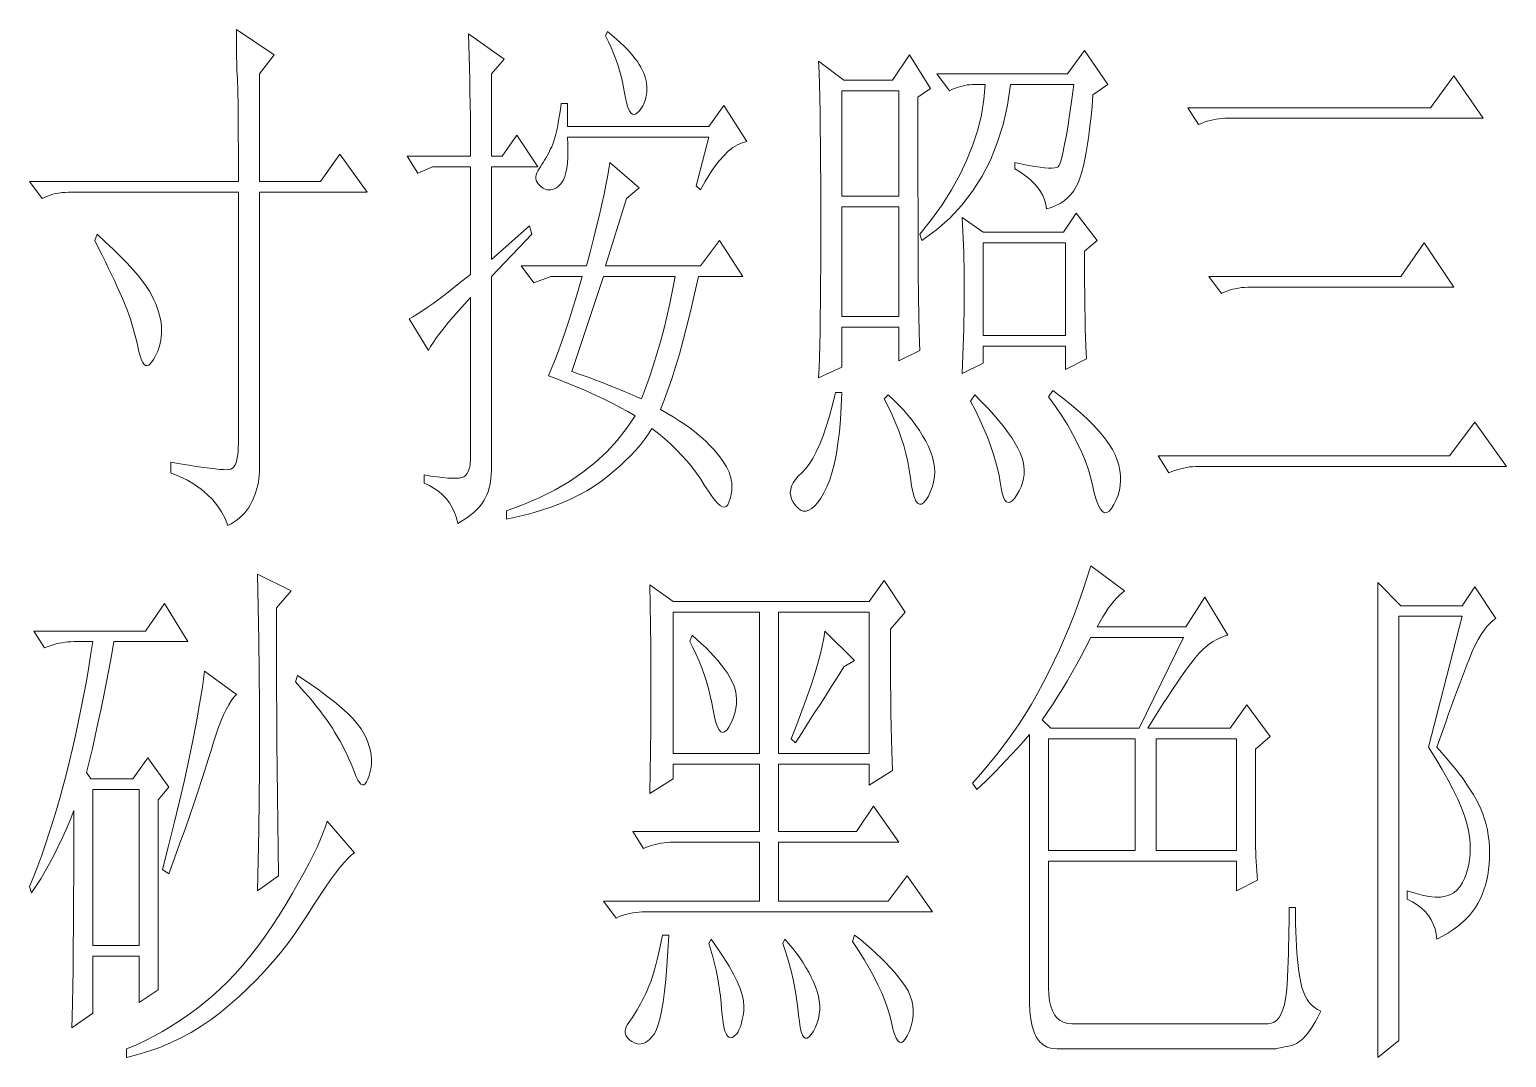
# Model space of a CAD drawing. Extents: x 20 to 415, y 10 to 290.
# Drawn here: x 182.97 to 202.97, y 36.32 to 50.23 of the extents above; entities that cross this region are included whole.
import ezdxf

# ---------------------------------------------------------------- set-up
doc = ezdxf.new("R2010")
doc.units = 0

msp = doc.modelspace()

# ---------------------------------------------------------------- linework, layer by layer
at = {"color": 7, "lineweight": 13}
for points in [[(184.883, 44.376), (184.883, 44.234), (184.999, 44.185), (185.106, 44.132), (185.204, 44.073), (185.294, 44.01), (185.376, 43.941), (185.449, 43.867), (185.513, 43.788), (185.569, 43.703), (185.616, 43.614), (185.654, 43.519), (185.699, 43.543), (185.741, 43.569), (185.78, 43.597), (185.817, 43.627), (185.851, 43.659), (185.882, 43.692), (185.911, 43.728), (185.938, 43.766), (185.962, 43.806), (185.983, 43.848), (186.002, 43.891), (186.019, 43.934), (186.034, 43.978), (186.047, 44.022), (186.058, 44.066), (186.067, 44.11), (186.074, 44.155), (186.079, 44.2), (186.082, 44.245), (186.083, 44.291), (186.083, 48.034), (187.54, 48.034), (187.169, 48.548), (186.911, 48.176), (186.083, 48.176), (186.083, 49.634), (186.283, 49.891), (185.769, 50.234), (185.769, 50.15), (185.769, 50.07), (185.77, 49.994), (185.771, 49.923), (185.772, 49.855), (185.774, 49.791), (185.776, 49.732), (185.778, 49.676), (185.78, 49.624), (185.783, 49.576), (185.786, 49.521), (185.788, 49.447), (185.79, 49.354), (185.792, 49.243), (185.794, 49.112), (185.795, 48.963), (185.796, 48.794), (185.797, 48.607), (185.797, 48.401), (185.797, 48.176), (182.969, 48.176), (183.14, 47.948), (183.175, 47.964), (183.211, 47.979), (183.248, 47.992), (183.286, 48.003), (183.326, 48.012), (183.366, 48.02), (183.408, 48.026), (183.451, 48.03), (183.495, 48.033), (183.54, 48.034), (185.797, 48.034), (185.797, 44.634), (185.796, 44.568), (185.792, 44.51), (185.786, 44.457), (185.777, 44.412), (185.765, 44.373), (185.751, 44.34), (185.734, 44.315), (185.715, 44.295), (185.693, 44.283), (185.669, 44.276), (185.638, 44.275), (185.596, 44.276), (185.544, 44.279), (185.481, 44.286), (185.408, 44.294), (185.324, 44.306), (185.23, 44.319), (185.125, 44.336), (185.009, 44.355)], [(190.797, 50.205), (190.769, 50.148), (190.807, 50.068), (190.843, 49.989), (190.876, 49.91), (190.906, 49.832), (190.933, 49.755), (190.957, 49.678), (190.979, 49.602), (190.997, 49.526), (191.013, 49.451), (191.026, 49.376), (191.038, 49.307), (191.051, 49.247), (191.065, 49.196), (191.081, 49.155), (191.097, 49.123), (191.115, 49.1), (191.134, 49.087), (191.154, 49.084), (191.175, 49.09), (191.197, 49.105), (191.219, 49.126), (191.239, 49.148), (191.257, 49.173), (191.273, 49.199), (191.286, 49.226), (191.298, 49.256), (191.308, 49.287), (191.316, 49.32), (191.322, 49.354), (191.326, 49.391), (191.327, 49.428), (191.326, 49.465), (191.323, 49.502), (191.317, 49.539), (191.308, 49.576), (191.297, 49.614), (191.283, 49.651), (191.266, 49.688), (191.247, 49.725), (191.226, 49.762), (191.201, 49.8), (191.172, 49.839), (191.139, 49.88), (191.102, 49.922), (191.061, 49.966), (191.017, 50.011), (190.968, 50.057), (190.915, 50.105), (190.858, 50.154)], [(189.226, 47.119), (189.226, 48.376), (189.854, 48.376), (189.569, 48.805), (189.369, 48.519), (189.226, 48.519), (189.226, 49.634), (189.397, 49.834), (188.911, 50.176), (188.917, 50.026), (188.922, 49.872), (188.926, 49.715), (188.93, 49.555), (188.933, 49.391), (188.936, 49.223), (188.938, 49.052), (188.939, 48.878), (188.94, 48.7), (188.94, 48.519), (188.083, 48.519), (188.226, 48.291), (188.426, 48.376), (188.94, 48.376), (188.94, 46.919), (188.824, 46.826), (188.715, 46.74), (188.613, 46.661), (188.52, 46.59), (188.433, 46.526), (188.354, 46.47), (188.282, 46.421), (188.218, 46.38), (188.161, 46.346), (188.111, 46.319), (188.369, 45.891), (188.4, 45.944), (188.437, 46.002), (188.48, 46.063), (188.529, 46.128), (188.583, 46.198), (188.643, 46.271), (188.709, 46.349), (188.78, 46.43), (188.857, 46.516), (188.94, 46.605), (188.94, 44.434), (188.939, 44.4), (188.937, 44.369), (188.934, 44.34), (188.929, 44.312), (188.922, 44.287), (188.914, 44.264), (188.905, 44.243), (188.894, 44.223), (188.882, 44.206), (188.869, 44.191), (188.85, 44.178), (188.824, 44.168), (188.788, 44.162), (188.745, 44.159), (188.694, 44.159), (188.634, 44.162), (188.566, 44.168), (188.489, 44.177), (188.404, 44.189), (188.311, 44.205), (188.311, 44.091), (188.383, 44.06), (188.449, 44.023), (188.509, 43.982), (188.563, 43.935), (188.611, 43.884), (188.654, 43.827), (188.691, 43.765), (188.723, 43.698), (188.749, 43.625), (188.769, 43.548), (188.818, 43.577), (188.865, 43.606), (188.909, 43.636), (188.949, 43.667), (188.986, 43.698), (189.021, 43.73), (189.052, 43.762), (189.079, 43.795), (189.104, 43.828), (189.126, 43.862), (189.145, 43.898), (189.162, 43.935), (189.177, 43.975), (189.19, 44.018), (189.201, 44.062), (189.21, 44.109), (189.217, 44.158), (189.222, 44.21), (189.225, 44.263), (189.226, 44.319), (189.226, 46.891), (189.769, 47.462), (189.74, 47.576)], [(193.654, 49.805), (193.66, 49.654), (193.665, 49.488), (193.669, 49.307), (193.673, 49.11), (193.676, 48.898), (193.678, 48.67), (193.68, 48.427), (193.682, 48.168), (193.683, 47.894), (193.683, 47.605), (193.683, 47.317), (193.682, 47.046), (193.68, 46.793), (193.678, 46.558), (193.676, 46.341), (193.673, 46.141), (193.669, 45.959), (193.665, 45.795), (193.66, 45.648), (193.654, 45.519), (193.969, 45.662), (193.969, 46.205), (194.74, 46.205), (194.74, 45.748), (195.026, 45.891), (195.02, 45.992), (195.016, 46.147), (195.011, 46.355), (195.008, 46.618), (195.004, 46.934), (195.002, 47.303), (195, 47.727), (194.998, 48.204), (194.997, 48.735), (194.997, 49.319), (195.169, 49.434), (194.883, 49.891), (194.654, 49.548), (193.997, 49.548)], [(196.254, 49.491), (197.111, 49.491), (197.084, 49.289), (197.057, 49.108), (197.032, 48.946), (197.009, 48.805), (196.986, 48.684), (196.966, 48.582), (196.947, 48.501), (196.929, 48.439), (196.912, 48.398), (196.897, 48.376), (196.878, 48.367), (196.851, 48.36), (196.814, 48.358), (196.769, 48.358), (196.715, 48.362), (196.652, 48.37), (196.58, 48.38), (196.499, 48.395), (196.41, 48.412), (196.311, 48.434), (196.311, 48.348), (196.388, 48.301), (196.457, 48.253), (196.518, 48.203), (196.572, 48.151), (196.619, 48.098), (196.658, 48.043), (196.689, 47.986), (196.714, 47.927), (196.731, 47.867), (196.74, 47.805), (196.806, 47.825), (196.868, 47.85), (196.925, 47.88), (196.978, 47.915), (197.026, 47.955), (197.069, 48), (197.108, 48.051), (197.142, 48.107), (197.172, 48.168), (197.197, 48.234), (197.219, 48.306), (197.241, 48.388), (197.261, 48.478), (197.279, 48.576), (197.297, 48.684), (197.314, 48.799), (197.329, 48.924), (197.344, 49.056), (197.357, 49.198), (197.369, 49.348), (197.569, 49.491), (197.254, 49.948), (197.026, 49.634), (195.254, 49.634), (195.426, 49.405), (195.46, 49.421), (195.494, 49.436), (195.529, 49.449), (195.563, 49.46), (195.597, 49.469), (195.632, 49.477), (195.666, 49.483), (195.7, 49.487), (195.734, 49.49), (195.769, 49.491), (195.911, 49.491), (195.892, 49.285), (195.858, 49.08), (195.808, 48.876), (195.742, 48.672), (195.661, 48.469), (195.565, 48.267), (195.453, 48.065), (195.326, 47.863), (195.184, 47.662), (195.026, 47.462), (195.054, 47.376), (195.251, 47.521), (195.431, 47.68), (195.594, 47.855), (195.74, 48.044), (195.869, 48.248), (195.98, 48.467), (196.074, 48.7), (196.152, 48.949), (196.212, 49.212)], [(198.654, 49.176), (198.797, 48.948), (198.837, 48.964), (198.877, 48.979), (198.917, 48.992), (198.957, 49.003), (198.997, 49.012), (199.037, 49.02), (199.077, 49.026), (199.117, 49.03), (199.157, 49.033), (199.197, 49.034), (202.654, 49.034), (202.254, 49.605), (201.94, 49.176)], [(193.969, 49.405), (194.74, 49.405), (194.74, 47.976), (193.969, 47.976)], [(191.997, 48.119), (192.054, 48.062), (192.117, 48.177), (192.18, 48.28), (192.243, 48.373), (192.306, 48.455), (192.369, 48.526), (192.431, 48.587), (192.494, 48.636), (192.557, 48.675), (192.62, 48.702), (192.683, 48.719), (192.369, 49.205), (192.169, 48.919), (190.254, 48.919), (190.254, 49.234), (190.169, 49.234), (190.157, 49.151), (190.145, 49.073), (190.133, 49.001), (190.121, 48.934), (190.108, 48.873), (190.095, 48.817), (190.082, 48.767), (190.068, 48.722), (190.054, 48.682), (190.04, 48.648), (190.025, 48.617), (190.01, 48.586), (189.995, 48.555), (189.978, 48.524), (189.962, 48.494), (189.944, 48.464), (189.926, 48.435), (189.908, 48.406), (189.888, 48.377), (189.869, 48.348), (189.851, 48.32), (189.838, 48.292), (189.829, 48.266), (189.825, 48.24), (189.826, 48.216), (189.831, 48.192), (189.841, 48.169), (189.855, 48.147), (189.874, 48.125), (189.897, 48.105), (189.923, 48.087), (189.949, 48.074), (189.974, 48.066), (190, 48.062), (190.026, 48.062), (190.051, 48.067), (190.077, 48.077), (190.103, 48.091), (190.129, 48.11), (190.154, 48.134), (190.178, 48.163), (190.199, 48.2), (190.217, 48.245), (190.232, 48.298), (190.244, 48.359), (190.252, 48.427), (190.257, 48.503), (190.259, 48.586), (190.258, 48.677), (190.254, 48.776), (192.169, 48.776)], [(191.226, 48.091), (190.826, 48.434), (190.812, 48.342), (190.795, 48.24), (190.773, 48.128), (190.748, 48.004), (190.719, 47.869), (190.685, 47.724), (190.648, 47.568), (190.606, 47.4), (190.561, 47.222), (190.512, 47.034), (189.626, 47.034), (189.797, 46.805), (190.026, 46.891), (190.454, 46.891), (190.409, 46.733), (190.363, 46.581), (190.317, 46.434), (190.271, 46.292), (190.226, 46.155), (190.18, 46.023), (190.134, 45.897), (190.089, 45.775), (190.043, 45.659), (189.997, 45.548), (190.132, 45.496), (190.264, 45.444), (190.391, 45.391), (190.514, 45.338), (190.633, 45.284), (190.748, 45.229), (190.859, 45.174), (190.966, 45.118), (191.07, 45.062), (191.169, 45.005), (191.053, 44.833), (190.925, 44.67), (190.784, 44.517), (190.629, 44.374), (190.462, 44.241), (190.281, 44.117), (190.087, 44.003), (189.88, 43.899), (189.659, 43.804), (189.426, 43.719), (189.426, 43.605), (189.588, 43.641), (189.742, 43.68), (189.889, 43.723), (190.029, 43.77), (190.161, 43.819), (190.286, 43.872), (190.404, 43.929), (190.514, 43.989), (190.616, 44.052), (190.712, 44.119), (190.801, 44.188), (190.885, 44.258), (190.965, 44.328), (191.041, 44.398), (191.111, 44.469), (191.178, 44.541), (191.24, 44.613), (191.297, 44.686), (191.349, 44.76), (191.397, 44.834), (191.487, 44.764), (191.572, 44.693), (191.654, 44.62), (191.731, 44.546), (191.804, 44.469), (191.874, 44.391), (191.939, 44.312), (192.001, 44.23), (192.058, 44.147), (192.111, 44.062), (192.161, 43.983), (192.207, 43.916), (192.249, 43.862), (192.288, 43.82), (192.322, 43.791), (192.353, 43.774), (192.38, 43.77), (192.404, 43.779), (192.424, 43.8), (192.44, 43.834), (192.453, 43.873), (192.464, 43.912), (192.471, 43.951), (192.477, 43.989), (192.479, 44.026), (192.479, 44.063), (192.477, 44.1), (192.472, 44.135), (192.464, 44.17), (192.454, 44.205), (192.441, 44.24), (192.425, 44.276), (192.406, 44.313), (192.383, 44.351), (192.358, 44.391), (192.329, 44.431), (192.297, 44.473), (192.262, 44.516), (192.224, 44.56), (192.183, 44.605), (192.138, 44.651), (192.087, 44.698), (192.033, 44.745), (191.973, 44.792), (191.908, 44.841), (191.838, 44.89), (191.764, 44.939), (191.685, 44.989), (191.6, 45.04), (191.512, 45.091), (191.563, 45.217), (191.614, 45.355), (191.666, 45.505), (191.717, 45.667), (191.769, 45.841), (191.82, 46.027), (191.871, 46.225), (191.923, 46.435), (191.974, 46.657), (192.026, 46.891), (192.626, 46.891), (192.311, 47.376), (192.054, 47.034), (190.769, 47.034), (191.054, 47.948)], [(193.969, 47.834), (194.74, 47.834), (194.74, 46.348), (193.969, 46.348)], [(195.597, 45.576), (195.883, 45.719), (195.883, 45.948), (196.997, 45.948), (196.997, 45.634), (197.283, 45.776), (197.277, 45.858), (197.273, 45.954), (197.268, 46.064), (197.265, 46.188), (197.262, 46.326), (197.259, 46.479), (197.257, 46.646), (197.255, 46.828), (197.255, 47.024), (197.254, 47.234), (197.426, 47.376), (197.14, 47.748), (196.969, 47.491), (195.883, 47.491), (195.597, 47.691), (195.603, 47.599), (195.607, 47.506), (195.612, 47.411), (195.615, 47.316), (195.619, 47.219), (195.621, 47.122), (195.623, 47.023), (195.625, 46.923), (195.626, 46.822), (195.626, 46.719), (195.626, 46.615), (195.625, 46.509), (195.623, 46.4), (195.621, 46.29), (195.619, 46.176), (195.615, 46.061), (195.612, 45.943), (195.607, 45.823), (195.603, 45.701)], [(183.883, 47.462), (183.854, 47.376), (183.904, 47.276), (183.952, 47.179), (183.997, 47.087), (184.039, 46.999), (184.079, 46.916), (184.117, 46.836), (184.151, 46.761), (184.184, 46.691), (184.213, 46.624), (184.24, 46.562), (184.265, 46.502), (184.289, 46.44), (184.312, 46.378), (184.334, 46.315), (184.354, 46.251), (184.374, 46.187), (184.392, 46.121), (184.409, 46.055), (184.425, 45.987), (184.44, 45.919), (184.455, 45.856), (184.47, 45.802), (184.487, 45.759), (184.504, 45.725), (184.522, 45.701), (184.541, 45.688), (184.561, 45.684), (184.582, 45.691), (184.603, 45.707), (184.626, 45.734), (184.648, 45.766), (184.667, 45.799), (184.685, 45.834), (184.701, 45.871), (184.715, 45.909), (184.727, 45.948), (184.737, 45.989), (184.745, 46.031), (184.751, 46.074), (184.754, 46.119), (184.756, 46.166), (184.754, 46.213), (184.749, 46.262), (184.741, 46.311), (184.729, 46.362), (184.715, 46.414), (184.697, 46.467), (184.677, 46.522), (184.653, 46.577), (184.626, 46.634), (184.593, 46.693), (184.55, 46.758), (184.499, 46.828), (184.438, 46.903), (184.369, 46.984), (184.29, 47.069), (184.202, 47.16), (184.105, 47.255), (183.998, 47.356)], [(195.883, 47.348), (196.997, 47.348), (196.997, 46.091), (195.883, 46.091)], [(198.94, 46.891), (199.111, 46.662), (199.146, 46.678), (199.182, 46.693), (199.219, 46.706), (199.258, 46.717), (199.297, 46.726), (199.338, 46.734), (199.38, 46.74), (199.422, 46.744), (199.466, 46.747), (199.512, 46.748), (202.254, 46.748), (201.854, 47.348), (201.54, 46.891)], [(190.74, 46.891), (191.712, 46.891), (191.676, 46.704), (191.638, 46.523), (191.598, 46.346), (191.556, 46.173), (191.512, 46.005), (191.465, 45.842), (191.415, 45.683), (191.364, 45.528), (191.31, 45.379), (191.254, 45.234), (191.178, 45.268), (191.098, 45.303), (191.014, 45.339), (190.925, 45.375), (190.833, 45.412), (190.737, 45.45), (190.636, 45.488), (190.532, 45.526), (190.424, 45.565), (190.311, 45.605)], [(193.969, 45.319), (193.883, 45.319), (193.842, 45.154), (193.801, 45.002), (193.758, 44.862), (193.714, 44.734), (193.669, 44.619), (193.622, 44.517), (193.575, 44.427), (193.526, 44.35), (193.477, 44.286), (193.426, 44.234), (193.379, 44.188), (193.34, 44.143), (193.31, 44.098), (193.289, 44.053), (193.276, 44.009), (193.271, 43.964), (193.276, 43.921), (193.289, 43.877), (193.31, 43.834), (193.34, 43.791), (193.375, 43.754), (193.41, 43.729), (193.447, 43.716), (193.484, 43.715), (193.522, 43.726), (193.561, 43.75), (193.601, 43.785), (193.642, 43.832), (193.683, 43.891), (193.726, 43.962), (193.767, 44.045), (193.804, 44.14), (193.838, 44.246), (193.867, 44.364), (193.894, 44.494), (193.916, 44.636), (193.935, 44.789), (193.95, 44.954), (193.961, 45.131)], [(194.597, 45.291), (194.54, 45.234), (194.595, 45.13), (194.646, 45.026), (194.692, 44.921), (194.734, 44.815), (194.772, 44.709), (194.806, 44.601), (194.835, 44.493), (194.86, 44.383), (194.881, 44.273), (194.897, 44.162), (194.913, 44.059), (194.93, 43.974), (194.949, 43.906), (194.97, 43.856), (194.994, 43.823), (195.019, 43.807), (195.046, 43.809), (195.076, 43.828), (195.107, 43.865), (195.14, 43.919), (195.171, 43.983), (195.195, 44.047), (195.212, 44.112), (195.222, 44.178), (195.226, 44.244), (195.222, 44.312), (195.212, 44.38), (195.195, 44.45), (195.171, 44.52), (195.14, 44.591), (195.104, 44.662), (195.063, 44.733), (195.019, 44.804), (194.971, 44.874), (194.919, 44.944), (194.862, 45.014), (194.802, 45.084), (194.738, 45.153), (194.669, 45.222)], [(195.769, 45.291), (195.712, 45.205), (195.777, 45.076), (195.837, 44.951), (195.891, 44.83), (195.94, 44.714), (195.983, 44.601), (196.02, 44.494), (196.051, 44.39), (196.077, 44.291), (196.097, 44.196), (196.111, 44.105), (196.124, 44.024), (196.139, 43.956), (196.156, 43.904), (196.176, 43.865), (196.197, 43.841), (196.221, 43.831), (196.247, 43.835), (196.276, 43.854), (196.307, 43.886), (196.34, 43.934), (196.371, 43.988), (196.397, 44.043), (196.416, 44.099), (196.429, 44.155), (196.436, 44.212), (196.438, 44.27), (196.433, 44.328), (196.422, 44.386), (196.406, 44.445), (196.383, 44.505), (196.354, 44.567), (196.317, 44.632), (196.274, 44.702), (196.223, 44.775), (196.165, 44.851), (196.1, 44.932), (196.028, 45.016), (195.949, 45.104), (195.862, 45.195)], [(196.826, 45.348), (196.769, 45.262), (196.862, 45.132), (196.948, 45.003), (197.027, 44.877), (197.098, 44.752), (197.161, 44.63), (197.218, 44.51), (197.267, 44.391), (197.308, 44.275), (197.342, 44.16), (197.369, 44.048), (197.392, 43.945), (197.417, 43.86), (197.442, 43.792), (197.469, 43.742), (197.497, 43.709), (197.526, 43.693), (197.557, 43.695), (197.588, 43.714), (197.621, 43.751), (197.654, 43.805), (197.685, 43.868), (197.71, 43.932), (197.728, 43.997), (197.739, 44.063), (197.744, 44.13), (197.742, 44.198), (197.733, 44.266), (197.718, 44.335), (197.697, 44.405), (197.669, 44.476), (197.632, 44.549), (197.585, 44.626), (197.527, 44.705), (197.458, 44.787), (197.379, 44.873), (197.29, 44.962), (197.19, 45.053), (197.079, 45.148), (196.958, 45.247)], [(198.254, 44.462), (198.397, 44.234), (198.437, 44.25), (198.477, 44.264), (198.517, 44.277), (198.557, 44.288), (198.597, 44.298), (198.637, 44.306), (198.677, 44.312), (198.717, 44.316), (198.757, 44.318), (198.797, 44.319), (202.969, 44.319), (202.54, 44.919), (202.197, 44.462)], [(186.054, 38.576), (186.34, 38.776), (186.335, 39.137), (186.33, 39.498), (186.326, 39.859), (186.322, 40.221), (186.319, 40.584), (186.316, 40.947), (186.314, 41.31), (186.313, 41.675), (186.312, 42.04), (186.311, 42.405), (186.512, 42.634), (186.054, 42.862), (186.065, 42.413), (186.073, 41.968), (186.078, 41.528), (186.082, 41.093), (186.083, 40.662), (186.082, 40.236), (186.078, 39.814), (186.073, 39.397), (186.065, 38.984)], [(199.569, 40.491), (199.769, 40.662), (199.454, 41.091), (199.226, 40.776), (198.111, 40.776), (198.184, 40.893), (198.254, 41.004), (198.322, 41.109), (198.386, 41.208), (198.447, 41.301), (198.506, 41.388), (198.561, 41.469), (198.614, 41.544), (198.664, 41.613), (198.712, 41.676), (198.758, 41.734), (198.804, 41.787), (198.851, 41.835), (198.899, 41.878), (198.947, 41.916), (198.996, 41.949), (199.046, 41.977), (199.095, 42.001), (199.146, 42.02), (199.197, 42.034), (198.883, 42.548), (198.626, 42.148), (197.426, 42.148), (197.465, 42.22), (197.505, 42.286), (197.543, 42.348), (197.581, 42.404), (197.619, 42.455), (197.656, 42.501), (197.692, 42.542), (197.728, 42.578), (197.763, 42.608), (197.797, 42.634), (197.34, 42.976), (197.287, 42.806), (197.232, 42.639), (197.174, 42.474), (197.114, 42.311), (197.051, 42.151), (196.985, 41.994), (196.917, 41.839), (196.846, 41.687), (196.773, 41.538), (196.697, 41.391), (196.618, 41.246), (196.535, 41.103), (196.449, 40.963), (196.359, 40.824), (196.265, 40.687), (196.167, 40.552), (196.066, 40.42), (195.961, 40.289), (195.853, 40.16), (195.74, 40.034), (195.797, 39.948), (195.856, 40.002), (195.917, 40.06), (195.982, 40.123), (196.049, 40.19), (196.119, 40.262), (196.191, 40.339), (196.267, 40.42), (196.346, 40.506), (196.427, 40.596), (196.512, 40.691), (196.512, 37.062), (196.515, 36.943), (196.526, 36.836), (196.545, 36.742), (196.571, 36.66), (196.604, 36.591), (196.645, 36.534), (196.693, 36.49), (196.749, 36.459), (196.812, 36.44), (196.883, 36.434), (199.826, 36.434), (199.828, 36.434), (199.834, 36.435), (199.845, 36.437), (199.86, 36.44), (199.879, 36.444), (199.903, 36.449), (199.931, 36.455), (199.963, 36.461), (199.999, 36.468), (200.04, 36.476), (200.083, 36.489), (200.125, 36.509), (200.167, 36.537), (200.209, 36.572), (200.251, 36.616), (200.292, 36.667), (200.333, 36.725), (200.374, 36.792), (200.414, 36.866), (200.454, 36.948), (200.41, 36.968), (200.37, 36.994), (200.333, 37.025), (200.299, 37.062), (200.269, 37.105), (200.242, 37.154), (200.218, 37.208), (200.198, 37.268), (200.182, 37.334), (200.169, 37.405), (200.158, 37.481), (200.148, 37.562), (200.139, 37.646), (200.132, 37.734), (200.126, 37.826), (200.121, 37.923), (200.117, 38.023), (200.114, 38.127), (200.112, 38.236), (200.111, 38.348), (200.026, 38.348), (200.025, 38.245), (200.025, 38.142), (200.023, 38.038), (200.021, 37.934), (200.019, 37.83), (200.016, 37.726), (200.012, 37.621), (200.008, 37.516), (200.003, 37.411), (199.997, 37.305), (199.99, 37.205), (199.978, 37.115), (199.962, 37.035), (199.942, 36.967), (199.919, 36.909), (199.891, 36.861), (199.859, 36.824), (199.824, 36.798), (199.784, 36.782), (199.74, 36.776), (197.083, 36.776), (197.023, 36.781), (196.97, 36.796), (196.923, 36.82), (196.882, 36.854), (196.847, 36.898), (196.819, 36.951), (196.797, 37.014), (196.781, 37.087), (196.772, 37.17), (196.769, 37.262), (196.769, 38.976), (199.311, 38.976), (199.311, 38.576), (199.597, 38.719), (199.592, 38.782), (199.587, 38.845), (199.583, 38.908), (199.579, 38.971), (199.576, 39.034), (199.573, 39.096), (199.571, 39.159), (199.57, 39.222), (199.569, 39.285), (199.569, 39.348)], [(194.626, 42.119), (194.826, 42.348), (194.54, 42.776), (194.34, 42.491), (191.683, 42.491), (191.369, 42.719), (191.374, 42.444), (191.378, 42.167), (191.381, 41.889), (191.382, 41.608), (191.383, 41.326), (191.382, 41.043), (191.381, 40.757), (191.378, 40.47), (191.374, 40.181), (191.369, 39.891), (191.683, 40.091), (191.683, 40.291), (192.854, 40.291), (192.854, 39.376), (191.14, 39.376), (191.283, 39.148), (191.323, 39.164), (191.363, 39.179), (191.403, 39.192), (191.443, 39.203), (191.483, 39.212), (191.523, 39.22), (191.563, 39.226), (191.603, 39.23), (191.643, 39.233), (191.683, 39.234), (192.854, 39.234), (192.854, 38.434), (190.74, 38.434), (190.911, 38.205), (190.946, 38.221), (190.982, 38.236), (191.02, 38.249), (191.058, 38.26), (191.097, 38.269), (191.138, 38.277), (191.18, 38.283), (191.222, 38.287), (191.266, 38.29), (191.311, 38.291), (195.197, 38.291), (194.854, 38.776), (194.597, 38.434), (193.111, 38.434), (193.111, 39.234), (194.74, 39.234), (194.397, 39.719), (194.169, 39.376), (193.111, 39.376), (193.111, 40.291), (194.34, 40.291), (194.34, 40.005), (194.654, 40.205), (194.649, 40.332), (194.644, 40.474), (194.64, 40.629), (194.636, 40.799), (194.633, 40.984), (194.63, 41.182), (194.628, 41.395), (194.627, 41.622), (194.626, 41.864)], [(202.369, 42.291), (201.911, 40.519), (202.01, 40.363), (202.098, 40.215), (202.178, 40.074), (202.247, 39.941), (202.308, 39.816), (202.359, 39.698), (202.4, 39.588), (202.433, 39.486), (202.455, 39.392), (202.469, 39.305), (202.475, 39.224), (202.477, 39.146), (202.475, 39.071), (202.469, 38.999), (202.458, 38.93), (202.443, 38.864), (202.424, 38.802), (202.4, 38.743), (202.372, 38.687), (202.34, 38.634), (202.302, 38.587), (202.257, 38.549), (202.204, 38.52), (202.143, 38.501), (202.076, 38.491), (202.001, 38.49), (201.918, 38.498), (201.828, 38.515), (201.731, 38.541), (201.626, 38.576), (201.626, 38.462), (201.697, 38.426), (201.761, 38.386), (201.818, 38.341), (201.868, 38.293), (201.911, 38.241), (201.948, 38.184), (201.978, 38.124), (202.001, 38.06), (202.017, 37.992), (202.026, 37.919), (202.103, 37.96), (202.176, 38.003), (202.244, 38.047), (202.307, 38.093), (202.365, 38.141), (202.418, 38.19), (202.467, 38.241), (202.51, 38.294), (202.549, 38.349), (202.583, 38.405), (202.613, 38.463), (202.639, 38.524), (202.663, 38.587), (202.684, 38.652), (202.701, 38.719), (202.715, 38.789), (202.726, 38.861), (202.734, 38.935), (202.738, 39.012), (202.74, 39.091), (202.738, 39.17), (202.733, 39.248), (202.723, 39.324), (202.71, 39.399), (202.694, 39.473), (202.673, 39.545), (202.649, 39.616), (202.621, 39.685), (202.59, 39.753), (202.554, 39.819), (202.516, 39.885), (202.474, 39.952), (202.429, 40.02), (202.381, 40.089), (202.329, 40.159), (202.275, 40.229), (202.217, 40.3), (202.157, 40.372), (202.093, 40.445), (202.026, 40.519), (202.066, 40.633), (202.106, 40.746), (202.146, 40.858), (202.186, 40.97), (202.226, 41.08), (202.266, 41.19), (202.306, 41.298), (202.346, 41.406), (202.386, 41.513), (202.426, 41.619), (202.466, 41.721), (202.506, 41.814), (202.546, 41.899), (202.586, 41.976), (202.626, 42.044), (202.666, 42.104), (202.706, 42.156), (202.746, 42.2), (202.786, 42.235), (202.826, 42.262), (202.54, 42.691), (202.369, 42.434), (201.54, 42.434), (201.226, 42.748), (201.226, 42.625), (201.226, 42.461), (201.226, 42.257), (201.226, 42.012), (201.226, 41.726), (201.226, 41.4), (201.226, 41.034), (201.226, 40.627), (201.226, 40.179), (201.226, 39.691), (201.226, 39.199), (201.226, 38.742), (201.226, 38.319), (201.226, 37.931), (201.226, 37.576), (201.226, 37.256), (201.226, 36.971), (201.226, 36.719), (201.226, 36.502), (201.226, 36.319), (201.512, 36.548), (201.512, 42.291)], [(183.54, 36.719), (183.826, 36.919), (183.826, 37.691), (184.454, 37.691), (184.454, 37.062), (184.712, 37.234), (184.712, 37.429), (184.712, 37.638), (184.712, 37.861), (184.712, 38.098), (184.712, 38.348), (184.712, 38.612), (184.712, 38.89), (184.712, 39.181), (184.712, 39.486), (184.712, 39.805), (184.854, 39.976), (184.569, 40.376), (184.369, 40.091), (183.797, 40.091), (183.74, 40.176), (183.78, 40.338), (183.819, 40.503), (183.857, 40.672), (183.895, 40.844), (183.933, 41.019), (183.97, 41.198), (184.006, 41.38), (184.042, 41.566), (184.077, 41.755), (184.111, 41.948), (185.111, 41.948), (184.797, 42.462), (184.54, 42.091), (183.026, 42.091), (183.169, 41.862), (183.209, 41.878), (183.249, 41.893), (183.289, 41.906), (183.329, 41.917), (183.369, 41.926), (183.409, 41.934), (183.449, 41.94), (183.489, 41.944), (183.529, 41.947), (183.569, 41.948), (183.826, 41.948), (183.796, 41.76), (183.766, 41.575), (183.734, 41.391), (183.7, 41.21), (183.665, 41.03), (183.629, 40.852), (183.591, 40.677), (183.551, 40.503), (183.511, 40.332), (183.469, 40.162), (183.425, 39.995), (183.38, 39.831), (183.334, 39.671), (183.286, 39.513), (183.236, 39.359), (183.186, 39.207), (183.134, 39.059), (183.08, 38.914), (183.025, 38.772), (182.969, 38.634), (182.997, 38.548), (183.059, 38.641), (183.121, 38.739), (183.181, 38.84), (183.24, 38.946), (183.297, 39.055), (183.354, 39.168), (183.409, 39.286), (183.464, 39.407), (183.517, 39.533), (183.569, 39.662), (183.568, 39.226), (183.568, 38.822), (183.566, 38.449), (183.564, 38.108), (183.561, 37.798), (183.558, 37.519), (183.555, 37.272), (183.55, 37.056), (183.546, 36.872)], [(191.683, 42.348), (192.854, 42.348), (192.854, 40.434), (191.683, 40.434)], [(193.111, 42.348), (194.34, 42.348), (194.34, 40.434), (193.111, 40.434)], [(191.94, 42.034), (191.911, 41.948), (191.956, 41.861), (191.997, 41.774), (192.036, 41.684), (192.072, 41.594), (192.104, 41.501), (192.134, 41.408), (192.161, 41.313), (192.186, 41.216), (192.207, 41.119), (192.226, 41.019), (192.244, 40.928), (192.263, 40.852), (192.284, 40.794), (192.306, 40.752), (192.329, 40.726), (192.354, 40.718), (192.381, 40.725), (192.409, 40.75), (192.438, 40.79), (192.469, 40.848), (192.497, 40.913), (192.518, 40.978), (192.533, 41.041), (192.542, 41.104), (192.544, 41.166), (192.539, 41.227), (192.528, 41.287), (192.51, 41.346), (192.485, 41.405), (192.454, 41.462), (192.418, 41.519), (192.379, 41.576), (192.336, 41.634), (192.29, 41.691), (192.24, 41.748), (192.187, 41.805), (192.13, 41.862), (192.07, 41.919), (192.007, 41.976)], [(193.74, 42.091), (193.725, 41.994), (193.703, 41.886), (193.675, 41.768), (193.639, 41.638), (193.597, 41.498), (193.548, 41.347), (193.492, 41.185), (193.429, 41.012), (193.359, 40.828), (193.283, 40.634), (193.34, 40.576), (193.383, 40.643), (193.43, 40.718), (193.483, 40.801), (193.541, 40.892), (193.604, 40.991), (193.673, 41.098), (193.746, 41.212), (193.825, 41.335), (193.908, 41.466), (193.997, 41.605), (194.14, 41.691)], [(197.34, 42.005), (198.597, 42.005), (197.997, 40.776), (196.797, 40.776), (196.683, 40.891), (196.751, 40.989), (196.819, 41.091), (196.886, 41.195), (196.953, 41.302), (197.019, 41.412), (197.084, 41.525), (197.149, 41.641), (197.213, 41.759), (197.277, 41.881)], [(185.34, 41.548), (185.309, 41.331), (185.271, 41.102), (185.229, 40.862), (185.18, 40.611), (185.126, 40.348), (185.066, 40.074), (185, 39.788), (184.929, 39.491), (184.852, 39.182), (184.769, 38.862), (184.854, 38.805), (184.932, 39.017), (185.005, 39.219), (185.074, 39.411), (185.138, 39.594), (185.197, 39.766), (185.252, 39.928), (185.302, 40.08), (185.348, 40.222), (185.389, 40.354), (185.426, 40.476), (185.46, 40.589), (185.494, 40.694), (185.529, 40.791), (185.563, 40.879), (185.597, 40.959), (185.632, 41.03), (185.666, 41.093), (185.7, 41.148), (185.734, 41.195), (185.769, 41.234)], [(186.597, 41.491), (186.569, 41.405), (186.63, 41.337), (186.689, 41.27), (186.746, 41.204), (186.799, 41.14), (186.851, 41.076), (186.9, 41.014), (186.946, 40.953), (186.989, 40.893), (187.03, 40.834), (187.069, 40.776), (187.105, 40.719), (187.14, 40.661), (187.174, 40.602), (187.206, 40.543), (187.236, 40.484), (187.266, 40.423), (187.294, 40.362), (187.32, 40.301), (187.345, 40.239), (187.369, 40.176), (187.391, 40.119), (187.413, 40.074), (187.435, 40.041), (187.456, 40.019), (187.476, 40.009), (187.495, 40.01), (187.515, 40.023), (187.533, 40.048), (187.551, 40.085), (187.569, 40.134), (187.583, 40.188), (187.593, 40.243), (187.598, 40.299), (187.598, 40.355), (187.594, 40.412), (187.584, 40.47), (187.57, 40.528), (187.55, 40.586), (187.526, 40.645), (187.497, 40.705), (187.46, 40.767), (187.411, 40.832), (187.35, 40.902), (187.278, 40.975), (187.194, 41.051), (187.098, 41.132), (186.99, 41.216), (186.871, 41.304), (186.74, 41.395)], [(196.769, 40.634), (197.94, 40.634), (197.94, 39.119), (196.769, 39.119)], [(198.226, 40.634), (199.311, 40.634), (199.311, 39.119), (198.226, 39.119)], [(183.826, 39.948), (184.454, 39.948), (184.454, 37.834), (183.826, 37.834)], [(186.997, 39.519), (186.976, 39.446), (186.947, 39.364), (186.911, 39.274), (186.867, 39.174), (186.815, 39.066), (186.755, 38.948), (186.688, 38.822), (186.613, 38.687), (186.531, 38.543), (186.44, 38.391), (186.345, 38.237), (186.249, 38.09), (186.152, 37.949), (186.054, 37.815), (185.954, 37.687), (185.854, 37.566), (185.752, 37.452), (185.649, 37.344), (185.545, 37.243), (185.44, 37.148), (185.333, 37.058), (185.225, 36.973), (185.114, 36.892), (185.001, 36.814), (184.887, 36.741), (184.77, 36.671), (184.651, 36.606), (184.53, 36.544), (184.408, 36.487), (184.283, 36.434), (184.283, 36.319), (184.436, 36.357), (184.586, 36.403), (184.733, 36.456), (184.877, 36.516), (185.019, 36.584), (185.157, 36.659), (185.293, 36.741), (185.426, 36.831), (185.556, 36.929), (185.683, 37.034), (185.807, 37.144), (185.926, 37.256), (186.042, 37.372), (186.154, 37.491), (186.262, 37.612), (186.365, 37.736), (186.465, 37.864), (186.561, 37.994), (186.652, 38.126), (186.74, 38.262), (186.824, 38.394), (186.902, 38.515), (186.977, 38.625), (187.046, 38.724), (187.111, 38.812), (187.172, 38.89), (187.228, 38.956), (187.279, 39.012), (187.326, 39.057), (187.369, 39.091)], [(191.626, 37.976), (191.54, 37.976), (191.517, 37.866), (191.494, 37.762), (191.471, 37.664), (191.449, 37.574), (191.426, 37.491), (191.403, 37.414), (191.38, 37.344), (191.357, 37.282), (191.334, 37.226), (191.311, 37.176), (191.289, 37.131), (191.266, 37.088), (191.243, 37.046), (191.22, 37.005), (191.197, 36.966), (191.174, 36.928), (191.152, 36.891), (191.129, 36.856), (191.106, 36.823), (191.083, 36.791), (191.063, 36.76), (191.048, 36.73), (191.039, 36.702), (191.035, 36.674), (191.036, 36.648), (191.044, 36.623), (191.056, 36.599), (191.074, 36.576), (191.097, 36.554), (191.126, 36.534), (191.157, 36.517), (191.188, 36.506), (191.219, 36.501), (191.249, 36.502), (191.279, 36.509), (191.309, 36.522), (191.339, 36.541), (191.368, 36.566), (191.397, 36.597), (191.426, 36.634), (191.453, 36.683), (191.479, 36.751), (191.504, 36.838), (191.526, 36.944), (191.547, 37.069), (191.566, 37.213), (191.584, 37.376), (191.6, 37.557), (191.613, 37.757)], [(192.197, 37.919), (192.169, 37.862), (192.196, 37.771), (192.221, 37.68), (192.244, 37.59), (192.265, 37.501), (192.283, 37.412), (192.299, 37.324), (192.313, 37.236), (192.324, 37.149), (192.333, 37.062), (192.34, 36.976), (192.347, 36.895), (192.355, 36.824), (192.365, 36.762), (192.377, 36.709), (192.39, 36.666), (192.405, 36.632), (192.422, 36.607), (192.441, 36.592), (192.461, 36.587), (192.483, 36.591), (192.505, 36.602), (192.526, 36.619), (192.545, 36.641), (192.563, 36.668), (192.579, 36.701), (192.594, 36.74), (192.608, 36.784), (192.62, 36.833), (192.631, 36.888), (192.64, 36.948), (192.643, 37.014), (192.636, 37.087), (192.618, 37.167), (192.59, 37.254), (192.551, 37.348), (192.501, 37.448), (192.441, 37.556), (192.37, 37.67), (192.289, 37.791)], [(193.197, 37.919), (193.169, 37.862), (193.202, 37.765), (193.232, 37.668), (193.26, 37.571), (193.285, 37.474), (193.308, 37.376), (193.328, 37.279), (193.346, 37.182), (193.361, 37.085), (193.373, 36.988), (193.383, 36.891), (193.393, 36.801), (193.405, 36.727), (193.419, 36.667), (193.436, 36.623), (193.454, 36.594), (193.475, 36.58), (193.499, 36.582), (193.525, 36.598), (193.553, 36.63), (193.583, 36.676), (193.611, 36.731), (193.634, 36.787), (193.652, 36.844), (193.663, 36.903), (193.669, 36.962), (193.669, 37.023), (193.663, 37.084), (193.652, 37.147), (193.634, 37.211), (193.611, 37.276), (193.584, 37.342), (193.554, 37.407), (193.52, 37.472), (193.483, 37.537), (193.444, 37.601), (193.401, 37.666), (193.354, 37.729), (193.305, 37.793), (193.253, 37.856)], [(194.14, 37.976), (194.111, 37.891), (194.194, 37.767), (194.27, 37.646), (194.339, 37.528), (194.402, 37.413), (194.458, 37.301), (194.508, 37.193), (194.551, 37.088), (194.587, 36.986), (194.617, 36.887), (194.64, 36.791), (194.66, 36.705), (194.682, 36.635), (194.704, 36.582), (194.727, 36.546), (194.751, 36.526), (194.775, 36.523), (194.801, 36.537), (194.827, 36.567), (194.855, 36.613), (194.883, 36.676), (194.908, 36.747), (194.925, 36.818), (194.934, 36.887), (194.936, 36.955), (194.929, 37.023), (194.915, 37.09), (194.894, 37.155), (194.865, 37.22), (194.828, 37.285), (194.783, 37.348), (194.733, 37.411), (194.68, 37.474), (194.623, 37.536), (194.563, 37.599), (194.501, 37.662), (194.435, 37.725), (194.366, 37.788), (194.294, 37.851), (194.219, 37.914)]]:
    msp.add_lwpolyline(points, close=True, dxfattribs=at)

doc.saveas('drawing.dxf')
